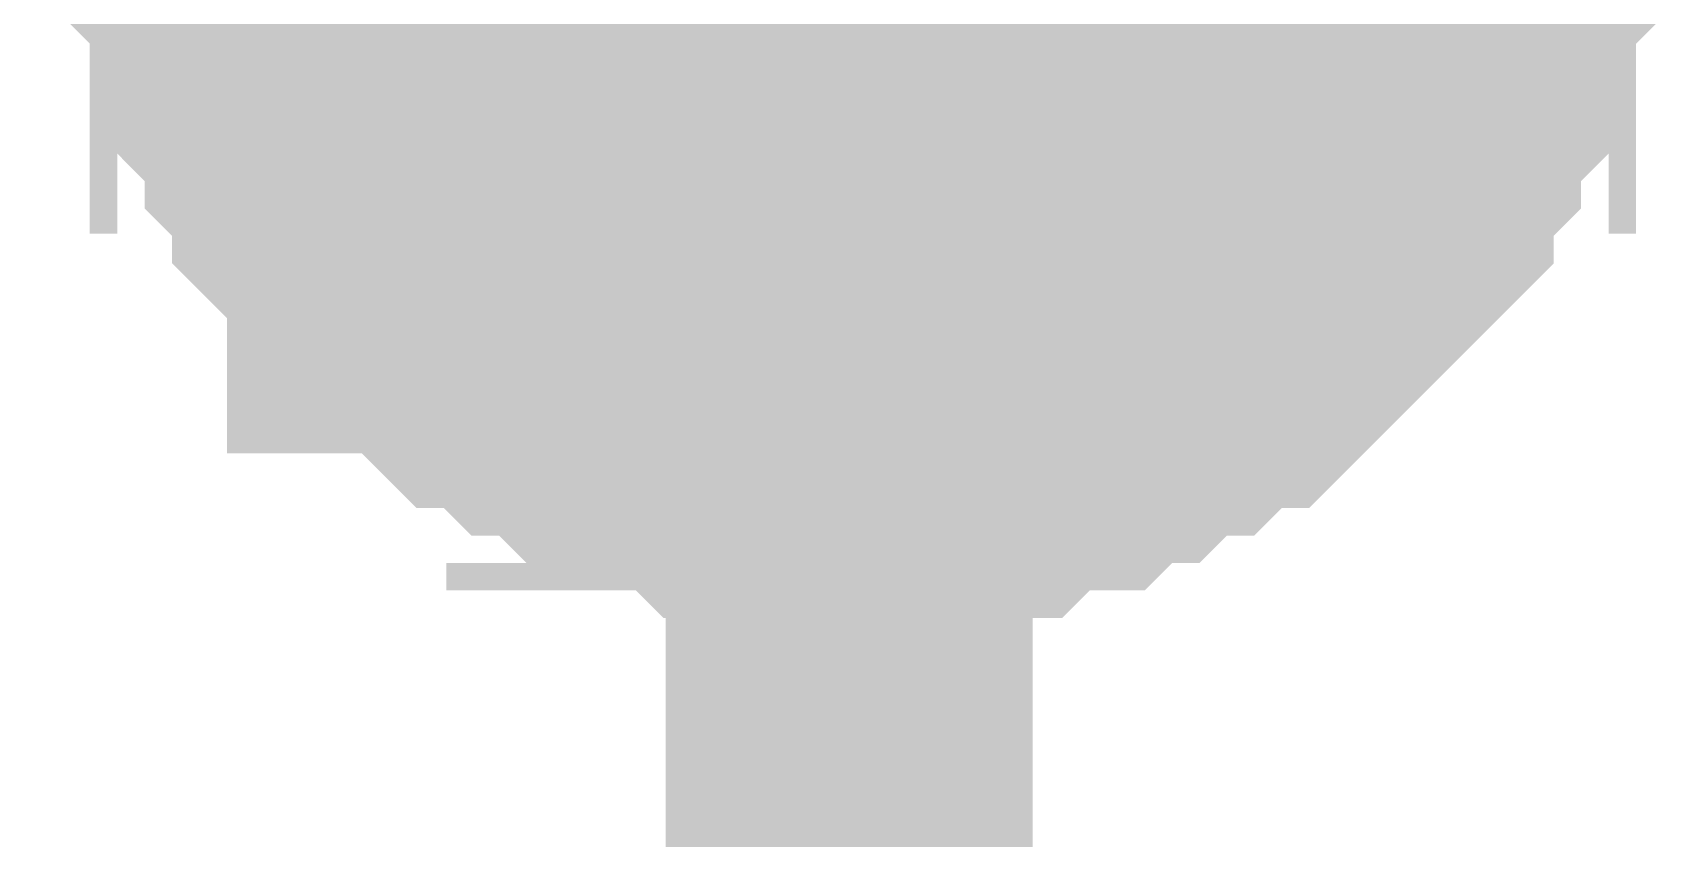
# Model space of a CAD drawing. Header units: millimetres. Extents: x 0 to 800, y 0 to 567.
# Drawn here: x 477.332 to 478.664, y 186.162 to 186.82 of the extents above; entities that cross this region are included whole.
import ezdxf

# ---------------------------------------------------------------- set-up
doc = ezdxf.new("R2010")
doc.units = ezdxf.units.MM
doc.layers.add('Sheet', color=255, linetype='Continuous')

msp = doc.modelspace()

# ---------------------------------------------------------------- linework, layer by layer
at = {"layer": 'Sheet'}
for points, const_width in [([(452.0162, 223.9205), (452.0162, 186.9849), (477.9993, 186.9849), (477.9993, 184.9914)], 0.2997), ([(477.9993, 186.4921), (477.9769, 186.4921), (477.9545, 186.4921), (477.9321, 186.4921), (477.9097, 186.4921), (477.8873, 186.5145), (477.8649, 186.5145), (477.8201, 186.5145), (477.8201, 186.5369), (477.7977, 186.5369), (477.7753, 186.5593), (477.7529, 186.5593), (477.7305, 186.5817), (477.7081, 186.5817), (477.6857, 186.6041), (477.6633, 186.6265), (477.6409, 186.6265), (477.6409, 186.6489), (477.6185, 186.6713), (477.5961, 186.6937), (477.5961, 186.7161), (477.5737, 186.7385), (477.5737, 186.7609), (477.5513, 186.7833), (477.5513, 186.8057), (477.5289, 186.8057), (477.5289, 186.8505), (477.5289, 186.8729), (477.5065, 186.8953), (477.5065, 186.9177), (477.5065, 186.9401), (477.5065, 186.9625), (477.5065, 186.9849)], 0.2997), ([(477.9993, 186.4921), (477.9769, 186.4921), (477.9545, 186.4921), (477.9321, 186.4921), (477.9097, 186.4921), (477.8873, 186.5145), (477.8649, 186.5145), (477.8201, 186.5145), (477.8201, 186.5369), (477.7977, 186.5369), (477.7753, 186.5593), (477.7529, 186.5593), (477.7305, 186.5817), (477.7081, 186.5817), (477.6857, 186.6041), (477.6633, 186.6265), (477.6409, 186.6265), (477.6409, 186.6489), (477.6185, 186.6713), (477.5961, 186.6937), (477.5961, 186.7161), (477.5737, 186.7385), (477.5737, 186.7609), (477.5513, 186.7833), (477.5513, 186.8057), (477.5289, 186.8057), (477.5289, 186.8505), (477.5289, 186.8729), (477.5065, 186.8953), (477.5065, 186.9177), (477.5065, 186.9401), (477.5065, 186.9625), (477.5065, 186.9849)], 0.2997), ([(477.9993, 186.4921), (477.9769, 186.4921), (477.9545, 186.4921), (477.9321, 186.4921), (477.9097, 186.4921), (477.8873, 186.5145), (477.8649, 186.5145), (477.8201, 186.5145), (477.8201, 186.5369), (477.7977, 186.5369), (477.7753, 186.5593), (477.7529, 186.5593), (477.7305, 186.5817), (477.7081, 186.5817), (477.6857, 186.6041), (477.6633, 186.6265), (477.6409, 186.6265), (477.6409, 186.6489), (477.6185, 186.6713), (477.5961, 186.6937), (477.5961, 186.7161), (477.5737, 186.7385), (477.5737, 186.7609), (477.5513, 186.7833), (477.5513, 186.8057), (477.5289, 186.8057), (477.5289, 186.8505), (477.5289, 186.8729), (477.5065, 186.8953), (477.5065, 186.9177), (477.5065, 186.9401), (477.5065, 186.9625), (477.5065, 186.9849)], 0.2997), ([(477.9993, 186.4921), (477.9769, 186.4921), (477.9545, 186.4921), (477.9321, 186.4921), (477.9097, 186.4921), (477.8873, 186.5145), (477.8649, 186.5145), (477.8201, 186.5145), (477.8201, 186.5369), (477.7977, 186.5369), (477.7753, 186.5593), (477.7529, 186.5593), (477.7305, 186.5817), (477.7081, 186.5817), (477.6857, 186.6041), (477.6633, 186.6265), (477.6409, 186.6265), (477.6409, 186.6489), (477.6185, 186.6713), (477.5961, 186.6937), (477.5961, 186.7161), (477.5737, 186.7385), (477.5737, 186.7609), (477.5513, 186.7833), (477.5513, 186.8057), (477.5289, 186.8057), (477.5289, 186.8505), (477.5289, 186.8729), (477.5065, 186.8953), (477.5065, 186.9177), (477.5065, 186.9401), (477.5065, 186.9625), (477.5065, 186.9849)], 0.2997), ([(477.9993, 186.4921), (477.9769, 186.4921), (477.9545, 186.4921), (477.9321, 186.4921), (477.9097, 186.4921), (477.8873, 186.5145), (477.8649, 186.5145), (477.8201, 186.5145), (477.8201, 186.5369), (477.7977, 186.5369), (477.7753, 186.5593), (477.7529, 186.5593), (477.7305, 186.5817), (477.7081, 186.5817), (477.6857, 186.6041), (477.6633, 186.6265), (477.6409, 186.6265), (477.6409, 186.6489), (477.6185, 186.6713), (477.5961, 186.6937), (477.5961, 186.7161), (477.5737, 186.7385), (477.5737, 186.7609), (477.5513, 186.7833), (477.5513, 186.8057), (477.5289, 186.8057), (477.5289, 186.8505), (477.5289, 186.8729), (477.5065, 186.8953), (477.5065, 186.9177), (477.5065, 186.9401), (477.5065, 186.9625), (477.5065, 186.9849)], 0.2997), ([(477.9993, 186.4921), (477.9769, 186.4921), (477.9545, 186.4921), (477.9321, 186.4921), (477.9097, 186.4921), (477.8873, 186.5145), (477.8649, 186.5145), (477.8201, 186.5145), (477.8201, 186.5369), (477.7977, 186.5369), (477.7753, 186.5593), (477.7529, 186.5593), (477.7305, 186.5817), (477.7081, 186.5817), (477.6857, 186.6041), (477.6633, 186.6265), (477.6409, 186.6265), (477.6409, 186.6489), (477.6185, 186.6713), (477.5961, 186.6937), (477.5961, 186.7161), (477.5737, 186.7385), (477.5737, 186.7609), (477.5513, 186.7833), (477.5513, 186.8057), (477.5289, 186.8057), (477.5289, 186.8505), (477.5289, 186.8729), (477.5065, 186.8953), (477.5065, 186.9177), (477.5065, 186.9401), (477.5065, 186.9625), (477.5065, 186.9849)], 0.2997), ([(477.9993, 186.4921), (477.9769, 186.4921), (477.9545, 186.4921), (477.9321, 186.4921), (477.9097, 186.4921), (477.8873, 186.5145), (477.8649, 186.5145), (477.8201, 186.5145), (477.8201, 186.5369), (477.7977, 186.5369), (477.7753, 186.5593), (477.7529, 186.5593), (477.7305, 186.5817), (477.7081, 186.5817), (477.6857, 186.6041), (477.6633, 186.6265), (477.6409, 186.6265), (477.6409, 186.6489), (477.6185, 186.6713), (477.5961, 186.6937), (477.5961, 186.7161), (477.5737, 186.7385), (477.5737, 186.7609), (477.5513, 186.7833), (477.5513, 186.8057), (477.5289, 186.8057), (477.5289, 186.8505), (477.5289, 186.8729), (477.5065, 186.8953), (477.5065, 186.9177), (477.5065, 186.9401), (477.5065, 186.9625), (477.5065, 186.9849)], 0.2997), ([(477.9993, 186.4921), (477.9769, 186.4921), (477.9545, 186.4921), (477.9321, 186.4921), (477.9097, 186.4921), (477.8873, 186.5145), (477.8649, 186.5145), (477.8201, 186.5145), (477.8201, 186.5369), (477.7977, 186.5369), (477.7753, 186.5593), (477.7529, 186.5593), (477.7305, 186.5817), (477.7081, 186.5817), (477.6857, 186.6041), (477.6633, 186.6265), (477.6409, 186.6265), (477.6409, 186.6489), (477.6185, 186.6713), (477.5961, 186.6937), (477.5961, 186.7161), (477.5737, 186.7385), (477.5737, 186.7609), (477.5513, 186.7833), (477.5513, 186.8057), (477.5289, 186.8057), (477.5289, 186.8505), (477.5289, 186.8729), (477.5065, 186.8953), (477.5065, 186.9177), (477.5065, 186.9401), (477.5065, 186.9625), (477.5065, 186.9849)], 0.2997), ([(477.9993, 186.4921), (477.9769, 186.4921), (477.9545, 186.4921), (477.9321, 186.4921), (477.9097, 186.4921), (477.8873, 186.5145), (477.8649, 186.5145), (477.8201, 186.5145), (477.8201, 186.5369), (477.7977, 186.5369), (477.7753, 186.5593), (477.7529, 186.5593), (477.7305, 186.5817), (477.7081, 186.5817), (477.6857, 186.6041), (477.6633, 186.6265), (477.6409, 186.6265), (477.6409, 186.6489), (477.6185, 186.6713), (477.5961, 186.6937), (477.5961, 186.7161), (477.5737, 186.7385), (477.5737, 186.7609), (477.5513, 186.7833), (477.5513, 186.8057), (477.5289, 186.8057), (477.5289, 186.8505), (477.5289, 186.8729), (477.5065, 186.8953), (477.5065, 186.9177), (477.5065, 186.9401), (477.5065, 186.9625), (477.5065, 186.9849)], 0.2997), ([(478.5145, 186.9849), (478.5145, 186.9625), (478.5145, 186.9401), (478.5145, 186.9177), (478.5145, 186.8953), (478.4921, 186.8729), (478.4921, 186.8505), (478.4921, 186.8057), (478.4697, 186.8057), (478.4697, 186.7833), (478.4473, 186.7609), (478.4473, 186.7385), (478.4249, 186.7161), (478.4249, 186.6937), (478.4025, 186.6713), (478.3801, 186.6489), (478.3577, 186.6265), (478.3577, 186.6265), (478.3353, 186.6041), (478.3129, 186.5817), (478.2905, 186.5817), (478.2681, 186.5593), (478.2457, 186.5593), (478.2233, 186.5369), (478.2009, 186.5369), (478.1785, 186.5145), (478.1561, 186.5145), (478.1337, 186.5145), (478.1113, 186.4921), (478.0889, 186.4921), (478.0441, 186.4921), (478.0217, 186.4921), (477.9993, 186.4921)], 0.2997), ([(478.5145, 186.9849), (478.5145, 186.9625), (478.5145, 186.9401), (478.5145, 186.9177), (478.5145, 186.8953), (478.4921, 186.8729), (478.4921, 186.8505), (478.4921, 186.8057), (478.4697, 186.8057), (478.4697, 186.7833), (478.4473, 186.7609), (478.4473, 186.7385), (478.4249, 186.7161), (478.4249, 186.6937), (478.4025, 186.6713), (478.3801, 186.6489), (478.3577, 186.6265), (478.3577, 186.6265), (478.3353, 186.6041), (478.3129, 186.5817), (478.2905, 186.5817), (478.2681, 186.5593), (478.2457, 186.5593), (478.2233, 186.5369), (478.2009, 186.5369), (478.1785, 186.5145), (478.1561, 186.5145), (478.1337, 186.5145), (478.1113, 186.4921), (478.0889, 186.4921), (478.0441, 186.4921), (478.0217, 186.4921), (477.9993, 186.4921)], 0.2997), ([(478.5145, 186.9849), (478.5145, 186.9625), (478.5145, 186.9401), (478.5145, 186.9177), (478.5145, 186.8953), (478.4921, 186.8729), (478.4921, 186.8505), (478.4921, 186.8057), (478.4697, 186.8057), (478.4697, 186.7833), (478.4473, 186.7609), (478.4473, 186.7385), (478.4249, 186.7161), (478.4249, 186.6937), (478.4025, 186.6713), (478.3801, 186.6489), (478.3577, 186.6265), (478.3577, 186.6265), (478.3353, 186.6041), (478.3129, 186.5817), (478.2905, 186.5817), (478.2681, 186.5593), (478.2457, 186.5593), (478.2233, 186.5369), (478.2009, 186.5369), (478.1785, 186.5145), (478.1561, 186.5145), (478.1337, 186.5145), (478.1113, 186.4921), (478.0889, 186.4921), (478.0441, 186.4921), (478.0217, 186.4921), (477.9993, 186.4921)], 0.2997), ([(478.5145, 186.9849), (478.5145, 186.9625), (478.5145, 186.9401), (478.5145, 186.9177), (478.5145, 186.8953), (478.4921, 186.8729), (478.4921, 186.8505), (478.4921, 186.8057), (478.4697, 186.8057), (478.4697, 186.7833), (478.4473, 186.7609), (478.4473, 186.7385), (478.4249, 186.7161), (478.4249, 186.6937), (478.4025, 186.6713), (478.3801, 186.6489), (478.3577, 186.6265), (478.3577, 186.6265), (478.3353, 186.6041), (478.3129, 186.5817), (478.2905, 186.5817), (478.2681, 186.5593), (478.2457, 186.5593), (478.2233, 186.5369), (478.2009, 186.5369), (478.1785, 186.5145), (478.1561, 186.5145), (478.1337, 186.5145), (478.1113, 186.4921), (478.0889, 186.4921), (478.0441, 186.4921), (478.0217, 186.4921), (477.9993, 186.4921)], 0.2997), ([(478.5145, 186.9849), (478.5145, 186.9625), (478.5145, 186.9401), (478.5145, 186.9177), (478.5145, 186.8953), (478.4921, 186.8729), (478.4921, 186.8505), (478.4921, 186.8057), (478.4697, 186.8057), (478.4697, 186.7833), (478.4473, 186.7609), (478.4473, 186.7385), (478.4249, 186.7161), (478.4249, 186.6937), (478.4025, 186.6713), (478.3801, 186.6489), (478.3577, 186.6265), (478.3577, 186.6265), (478.3353, 186.6041), (478.3129, 186.5817), (478.2905, 186.5817), (478.2681, 186.5593), (478.2457, 186.5593), (478.2233, 186.5369), (478.2009, 186.5369), (478.1785, 186.5145), (478.1561, 186.5145), (478.1337, 186.5145), (478.1113, 186.4921), (478.0889, 186.4921), (478.0441, 186.4921), (478.0217, 186.4921), (477.9993, 186.4921)], 0.2997), ([(478.5145, 186.9849), (478.5145, 186.9625), (478.5145, 186.9401), (478.5145, 186.9177), (478.5145, 186.8953), (478.4921, 186.8729), (478.4921, 186.8505), (478.4921, 186.8057), (478.4697, 186.8057), (478.4697, 186.7833), (478.4473, 186.7609), (478.4473, 186.7385), (478.4249, 186.7161), (478.4249, 186.6937), (478.4025, 186.6713), (478.3801, 186.6489), (478.3577, 186.6265), (478.3577, 186.6265), (478.3353, 186.6041), (478.3129, 186.5817), (478.2905, 186.5817), (478.2681, 186.5593), (478.2457, 186.5593), (478.2233, 186.5369), (478.2009, 186.5369), (478.1785, 186.5145), (478.1561, 186.5145), (478.1337, 186.5145), (478.1113, 186.4921), (478.0889, 186.4921), (478.0441, 186.4921), (478.0217, 186.4921), (477.9993, 186.4921)], 0.2997), ([(478.5145, 186.9849), (478.5145, 186.9625), (478.5145, 186.9401), (478.5145, 186.9177), (478.5145, 186.8953), (478.4921, 186.8729), (478.4921, 186.8505), (478.4921, 186.8057), (478.4697, 186.8057), (478.4697, 186.7833), (478.4473, 186.7609), (478.4473, 186.7385), (478.4249, 186.7161), (478.4249, 186.6937), (478.4025, 186.6713), (478.3801, 186.6489), (478.3577, 186.6265), (478.3577, 186.6265), (478.3353, 186.6041), (478.3129, 186.5817), (478.2905, 186.5817), (478.2681, 186.5593), (478.2457, 186.5593), (478.2233, 186.5369), (478.2009, 186.5369), (478.1785, 186.5145), (478.1561, 186.5145), (478.1337, 186.5145), (478.1113, 186.4921), (478.0889, 186.4921), (478.0441, 186.4921), (478.0217, 186.4921), (477.9993, 186.4921)], 0.2997), ([(478.5145, 186.9849), (478.5145, 186.9625), (478.5145, 186.9401), (478.5145, 186.9177), (478.5145, 186.8953), (478.4921, 186.8729), (478.4921, 186.8505), (478.4921, 186.8057), (478.4697, 186.8057), (478.4697, 186.7833), (478.4473, 186.7609), (478.4473, 186.7385), (478.4249, 186.7161), (478.4249, 186.6937), (478.4025, 186.6713), (478.3801, 186.6489), (478.3577, 186.6265), (478.3577, 186.6265), (478.3353, 186.6041), (478.3129, 186.5817), (478.2905, 186.5817), (478.2681, 186.5593), (478.2457, 186.5593), (478.2233, 186.5369), (478.2009, 186.5369), (478.1785, 186.5145), (478.1561, 186.5145), (478.1337, 186.5145), (478.1113, 186.4921), (478.0889, 186.4921), (478.0441, 186.4921), (478.0217, 186.4921), (477.9993, 186.4921)], 0.2997), ([(478.5145, 186.9849), (478.5145, 186.9625), (478.5145, 186.9401), (478.5145, 186.9177), (478.5145, 186.8953), (478.4921, 186.8729), (478.4921, 186.8505), (478.4921, 186.8057), (478.4697, 186.8057), (478.4697, 186.7833), (478.4473, 186.7609), (478.4473, 186.7385), (478.4249, 186.7161), (478.4249, 186.6937), (478.4025, 186.6713), (478.3801, 186.6489), (478.3577, 186.6265), (478.3577, 186.6265), (478.3353, 186.6041), (478.3129, 186.5817), (478.2905, 186.5817), (478.2681, 186.5593), (478.2457, 186.5593), (478.2233, 186.5369), (478.2009, 186.5369), (478.1785, 186.5145), (478.1561, 186.5145), (478.1337, 186.5145), (478.1113, 186.4921), (478.0889, 186.4921), (478.0441, 186.4921), (478.0217, 186.4921), (477.9993, 186.4921)], 0.2997), ([(477.9993, 186.4921), (477.9769, 186.4921), (477.9545, 186.4921), (477.9321, 186.4921), (477.9097, 186.4921), (477.8873, 186.5145), (477.8649, 186.5145), (477.8201, 186.5145), (477.8201, 186.5369), (477.7977, 186.5369), (477.7753, 186.5593), (477.7529, 186.5593), (477.7305, 186.5817), (477.7081, 186.5817), (477.6857, 186.6041), (477.6633, 186.6265), (477.6409, 186.6265), (477.6409, 186.6489), (477.6185, 186.6713), (477.5961, 186.6937), (477.5961, 186.7161), (477.5737, 186.7385), (477.5737, 186.7609), (477.5513, 186.7833), (477.5513, 186.8057), (477.5289, 186.8057), (477.5289, 186.8505), (477.5289, 186.8729)], 0.0991), ([(477.9993, 186.4921), (477.9769, 186.4921), (477.9545, 186.4921), (477.9321, 186.4921), (477.9097, 186.4921), (477.8873, 186.5145), (477.8649, 186.5145), (477.8201, 186.5145), (477.8201, 186.5369), (477.7977, 186.5369), (477.7753, 186.5593), (477.7529, 186.5593), (477.7305, 186.5817), (477.7081, 186.5817), (477.6857, 186.6041), (477.6633, 186.6265), (477.6409, 186.6265), (477.6409, 186.6489), (477.6185, 186.6713), (477.5961, 186.6937), (477.5961, 186.7161), (477.5737, 186.7385), (477.5737, 186.7609), (477.5513, 186.7833), (477.5513, 186.8057), (477.5289, 186.8057), (477.5289, 186.8505), (477.5289, 186.8729)], 0.0991), ([(477.9993, 186.4921), (477.9769, 186.4921), (477.9545, 186.4921), (477.9321, 186.4921), (477.9097, 186.4921), (477.8873, 186.5145), (477.8649, 186.5145), (477.8201, 186.5145), (477.8201, 186.5369), (477.7977, 186.5369), (477.7753, 186.5593), (477.7529, 186.5593), (477.7305, 186.5817), (477.7081, 186.5817), (477.6857, 186.6041), (477.6633, 186.6265), (477.6409, 186.6265), (477.6409, 186.6489), (477.6185, 186.6713), (477.5961, 186.6937), (477.5961, 186.7161), (477.5737, 186.7385), (477.5737, 186.7609), (477.5513, 186.7833), (477.5513, 186.8057), (477.5289, 186.8057), (477.5289, 186.8505), (477.5289, 186.8729)], 0.0991), ([(477.9993, 186.4921), (477.9769, 186.4921), (477.9545, 186.4921), (477.9321, 186.4921), (477.9097, 186.4921), (477.8873, 186.5145), (477.8649, 186.5145), (477.8201, 186.5145), (477.8201, 186.5369), (477.7977, 186.5369), (477.7753, 186.5593), (477.7529, 186.5593), (477.7305, 186.5817), (477.7081, 186.5817), (477.6857, 186.6041), (477.6633, 186.6265), (477.6409, 186.6265), (477.6409, 186.6489), (477.6185, 186.6713), (477.5961, 186.6937), (477.5961, 186.7161), (477.5737, 186.7385), (477.5737, 186.7609), (477.5513, 186.7833), (477.5513, 186.8057), (477.5289, 186.8057), (477.5289, 186.8505), (477.5289, 186.8729)], 0.0991), ([(477.9993, 186.4921), (477.9769, 186.4921), (477.9545, 186.4921), (477.9321, 186.4921), (477.9097, 186.4921), (477.8873, 186.5145), (477.8649, 186.5145), (477.8201, 186.5145), (477.8201, 186.5369), (477.7977, 186.5369), (477.7753, 186.5593), (477.7529, 186.5593), (477.7305, 186.5817), (477.7081, 186.5817), (477.6857, 186.6041), (477.6633, 186.6265), (477.6409, 186.6265), (477.6409, 186.6489), (477.6185, 186.6713), (477.5961, 186.6937), (477.5961, 186.7161), (477.5737, 186.7385), (477.5737, 186.7609), (477.5513, 186.7833), (477.5513, 186.8057), (477.5289, 186.8057), (477.5289, 186.8505), (477.5289, 186.8729)], 0.0991), ([(477.9993, 186.4921), (477.9769, 186.4921), (477.9545, 186.4921), (477.9321, 186.4921), (477.9097, 186.4921), (477.8873, 186.5145), (477.8649, 186.5145), (477.8201, 186.5145), (477.8201, 186.5369), (477.7977, 186.5369), (477.7753, 186.5593), (477.7529, 186.5593), (477.7305, 186.5817), (477.7081, 186.5817), (477.6857, 186.6041), (477.6633, 186.6265), (477.6409, 186.6265), (477.6409, 186.6489), (477.6185, 186.6713), (477.5961, 186.6937), (477.5961, 186.7161), (477.5737, 186.7385), (477.5737, 186.7609), (477.5513, 186.7833), (477.5513, 186.8057), (477.5289, 186.8057), (477.5289, 186.8505), (477.5289, 186.8729)], 0.0991), ([(477.9993, 186.4921), (477.9769, 186.4921), (477.9545, 186.4921), (477.9321, 186.4921), (477.9097, 186.4921), (477.8873, 186.5145), (477.8649, 186.5145), (477.8201, 186.5145), (477.8201, 186.5369), (477.7977, 186.5369), (477.7753, 186.5593), (477.7529, 186.5593), (477.7305, 186.5817), (477.7081, 186.5817), (477.6857, 186.6041), (477.6633, 186.6265), (477.6409, 186.6265), (477.6409, 186.6489), (477.6185, 186.6713), (477.5961, 186.6937), (477.5961, 186.7161), (477.5737, 186.7385), (477.5737, 186.7609), (477.5513, 186.7833), (477.5513, 186.8057), (477.5289, 186.8057), (477.5289, 186.8505), (477.5289, 186.8729)], 0.0991), ([(477.9993, 186.4921), (477.9769, 186.4921), (477.9545, 186.4921), (477.9321, 186.4921), (477.9097, 186.4921), (477.8873, 186.5145), (477.8649, 186.5145), (477.8201, 186.5145), (477.8201, 186.5369), (477.7977, 186.5369), (477.7753, 186.5593), (477.7529, 186.5593), (477.7305, 186.5817), (477.7081, 186.5817), (477.6857, 186.6041), (477.6633, 186.6265), (477.6409, 186.6265), (477.6409, 186.6489), (477.6185, 186.6713), (477.5961, 186.6937), (477.5961, 186.7161), (477.5737, 186.7385), (477.5737, 186.7609), (477.5513, 186.7833), (477.5513, 186.8057), (477.5289, 186.8057), (477.5289, 186.8505), (477.5289, 186.8729)], 0.0991), ([(477.9993, 186.4921), (477.9769, 186.4921), (477.9545, 186.4921), (477.9321, 186.4921), (477.9097, 186.4921), (477.8873, 186.5145), (477.8649, 186.5145), (477.8201, 186.5145), (477.8201, 186.5369), (477.7977, 186.5369), (477.7753, 186.5593), (477.7529, 186.5593), (477.7305, 186.5817), (477.7081, 186.5817), (477.6857, 186.6041), (477.6633, 186.6265), (477.6409, 186.6265), (477.6409, 186.6489), (477.6185, 186.6713), (477.5961, 186.6937), (477.5961, 186.7161), (477.5737, 186.7385), (477.5737, 186.7609), (477.5513, 186.7833), (477.5513, 186.8057), (477.5289, 186.8057), (477.5289, 186.8505), (477.5289, 186.8729)], 0.0991), ([(478.4921, 186.8729), (478.4921, 186.8505), (478.4921, 186.8057), (478.4697, 186.8057), (478.4697, 186.7833), (478.4473, 186.7609), (478.4473, 186.7385), (478.4249, 186.7161), (478.4249, 186.6937), (478.4025, 186.6713), (478.3801, 186.6489), (478.3577, 186.6265), (478.3577, 186.6265), (478.3353, 186.6041), (478.3129, 186.5817), (478.2905, 186.5817), (478.2681, 186.5593), (478.2457, 186.5593), (478.2233, 186.5369), (478.2009, 186.5369), (478.1785, 186.5145), (478.1561, 186.5145), (478.1337, 186.5145), (478.1113, 186.4921), (478.0889, 186.4921), (478.0441, 186.4921), (478.0217, 186.4921), (477.9993, 186.4921)], 0.0991), ([(478.4921, 186.8729), (478.4921, 186.8505), (478.4921, 186.8057), (478.4697, 186.8057), (478.4697, 186.7833), (478.4473, 186.7609), (478.4473, 186.7385), (478.4249, 186.7161), (478.4249, 186.6937), (478.4025, 186.6713), (478.3801, 186.6489), (478.3577, 186.6265), (478.3577, 186.6265), (478.3353, 186.6041), (478.3129, 186.5817), (478.2905, 186.5817), (478.2681, 186.5593), (478.2457, 186.5593), (478.2233, 186.5369), (478.2009, 186.5369), (478.1785, 186.5145), (478.1561, 186.5145), (478.1337, 186.5145), (478.1113, 186.4921), (478.0889, 186.4921), (478.0441, 186.4921), (478.0217, 186.4921), (477.9993, 186.4921)], 0.0991), ([(478.4921, 186.8729), (478.4921, 186.8505), (478.4921, 186.8057), (478.4697, 186.8057), (478.4697, 186.7833), (478.4473, 186.7609), (478.4473, 186.7385), (478.4249, 186.7161), (478.4249, 186.6937), (478.4025, 186.6713), (478.3801, 186.6489), (478.3577, 186.6265), (478.3577, 186.6265), (478.3353, 186.6041), (478.3129, 186.5817), (478.2905, 186.5817), (478.2681, 186.5593), (478.2457, 186.5593), (478.2233, 186.5369), (478.2009, 186.5369), (478.1785, 186.5145), (478.1561, 186.5145), (478.1337, 186.5145), (478.1113, 186.4921), (478.0889, 186.4921), (478.0441, 186.4921), (478.0217, 186.4921), (477.9993, 186.4921)], 0.0991), ([(478.4921, 186.8729), (478.4921, 186.8505), (478.4921, 186.8057), (478.4697, 186.8057), (478.4697, 186.7833), (478.4473, 186.7609), (478.4473, 186.7385), (478.4249, 186.7161), (478.4249, 186.6937), (478.4025, 186.6713), (478.3801, 186.6489), (478.3577, 186.6265), (478.3577, 186.6265), (478.3353, 186.6041), (478.3129, 186.5817), (478.2905, 186.5817), (478.2681, 186.5593), (478.2457, 186.5593), (478.2233, 186.5369), (478.2009, 186.5369), (478.1785, 186.5145), (478.1561, 186.5145), (478.1337, 186.5145), (478.1113, 186.4921), (478.0889, 186.4921), (478.0441, 186.4921), (478.0217, 186.4921), (477.9993, 186.4921)], 0.0991), ([(478.4921, 186.8729), (478.4921, 186.8505), (478.4921, 186.8057), (478.4697, 186.8057), (478.4697, 186.7833), (478.4473, 186.7609), (478.4473, 186.7385), (478.4249, 186.7161), (478.4249, 186.6937), (478.4025, 186.6713), (478.3801, 186.6489), (478.3577, 186.6265), (478.3577, 186.6265), (478.3353, 186.6041), (478.3129, 186.5817), (478.2905, 186.5817), (478.2681, 186.5593), (478.2457, 186.5593), (478.2233, 186.5369), (478.2009, 186.5369), (478.1785, 186.5145), (478.1561, 186.5145), (478.1337, 186.5145), (478.1113, 186.4921), (478.0889, 186.4921), (478.0441, 186.4921), (478.0217, 186.4921), (477.9993, 186.4921)], 0.0991), ([(478.4921, 186.8729), (478.4921, 186.8505), (478.4921, 186.8057), (478.4697, 186.8057), (478.4697, 186.7833), (478.4473, 186.7609), (478.4473, 186.7385), (478.4249, 186.7161), (478.4249, 186.6937), (478.4025, 186.6713), (478.3801, 186.6489), (478.3577, 186.6265), (478.3577, 186.6265), (478.3353, 186.6041), (478.3129, 186.5817), (478.2905, 186.5817), (478.2681, 186.5593), (478.2457, 186.5593), (478.2233, 186.5369), (478.2009, 186.5369), (478.1785, 186.5145), (478.1561, 186.5145), (478.1337, 186.5145), (478.1113, 186.4921), (478.0889, 186.4921), (478.0441, 186.4921), (478.0217, 186.4921), (477.9993, 186.4921)], 0.0991), ([(478.4921, 186.8729), (478.4921, 186.8505), (478.4921, 186.8057), (478.4697, 186.8057), (478.4697, 186.7833), (478.4473, 186.7609), (478.4473, 186.7385), (478.4249, 186.7161), (478.4249, 186.6937), (478.4025, 186.6713), (478.3801, 186.6489), (478.3577, 186.6265), (478.3577, 186.6265), (478.3353, 186.6041), (478.3129, 186.5817), (478.2905, 186.5817), (478.2681, 186.5593), (478.2457, 186.5593), (478.2233, 186.5369), (478.2009, 186.5369), (478.1785, 186.5145), (478.1561, 186.5145), (478.1337, 186.5145), (478.1113, 186.4921), (478.0889, 186.4921), (478.0441, 186.4921), (478.0217, 186.4921), (477.9993, 186.4921)], 0.0991), ([(478.4921, 186.8729), (478.4921, 186.8505), (478.4921, 186.8057), (478.4697, 186.8057), (478.4697, 186.7833), (478.4473, 186.7609), (478.4473, 186.7385), (478.4249, 186.7161), (478.4249, 186.6937), (478.4025, 186.6713), (478.3801, 186.6489), (478.3577, 186.6265), (478.3577, 186.6265), (478.3353, 186.6041), (478.3129, 186.5817), (478.2905, 186.5817), (478.2681, 186.5593), (478.2457, 186.5593), (478.2233, 186.5369), (478.2009, 186.5369), (478.1785, 186.5145), (478.1561, 186.5145), (478.1337, 186.5145), (478.1113, 186.4921), (478.0889, 186.4921), (478.0441, 186.4921), (478.0217, 186.4921), (477.9993, 186.4921)], 0.0991), ([(478.4921, 186.8729), (478.4921, 186.8505), (478.4921, 186.8057), (478.4697, 186.8057), (478.4697, 186.7833), (478.4473, 186.7609), (478.4473, 186.7385), (478.4249, 186.7161), (478.4249, 186.6937), (478.4025, 186.6713), (478.3801, 186.6489), (478.3577, 186.6265), (478.3577, 186.6265), (478.3353, 186.6041), (478.3129, 186.5817), (478.2905, 186.5817), (478.2681, 186.5593), (478.2457, 186.5593), (478.2233, 186.5369), (478.2009, 186.5369), (478.1785, 186.5145), (478.1561, 186.5145), (478.1337, 186.5145), (478.1113, 186.4921), (478.0889, 186.4921), (478.0441, 186.4921), (478.0217, 186.4921), (477.9993, 186.4921)], 0.0991)]:
    msp.add_lwpolyline(points, dxfattribs=dict(at, const_width=const_width))
at = {"layer": 'Sheet', "const_width": 0.508}
msp.add_lwpolyline([(477.745, 186.9996, 1), (478.253, 186.9996, 1)], format="xyb", close=True, dxfattribs=at)

doc.saveas('drawing.dxf')
